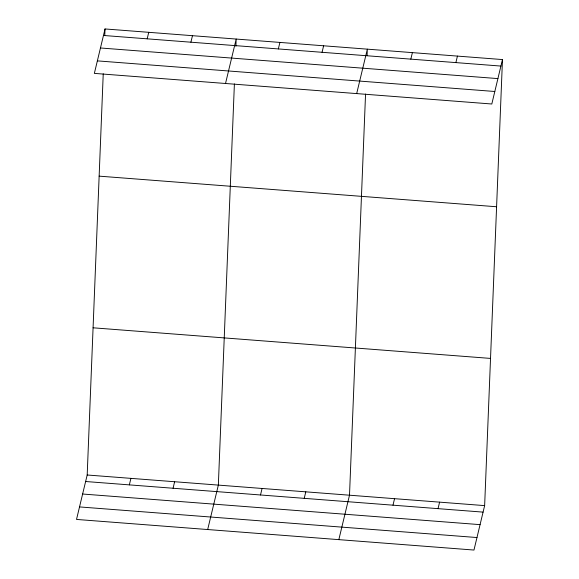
<?xml version="1.0" encoding="UTF-8"?>
<svg xmlns="http://www.w3.org/2000/svg" width="579" height="579" viewBox="0 0 579 579"><rect width="100%" height="100%" fill="white"/><g stroke="black" fill="none" stroke-linecap="round" stroke-linejoin="round"><path stroke-width="0.87" d="M502.478 59.565L491.81 104.003L94.355 73.388L105.031 28.95L502.478 59.565L484.645 505.612L473.969 550.05L76.522 519.435L87.19 474.997L103.236 73.83M104.777 35.232L105.031 28.95M234.394 83.926L218.348 485.101L207.68 529.539M235.899 46.233L236.189 39.054L225.521 83.492M365.552 94.03L349.506 495.197L338.838 539.642M367.093 55.439L367.347 49.157L356.678 93.595M147.182 38.829L148.745 32.315M190.904 42.195L192.467 35.688M129.349 484.876L130.912 478.363M278.34 48.933L279.903 42.419M173.063 488.242L174.626 481.728M322.062 52.298L323.625 45.784M260.507 494.98L262.07 488.466M304.228 498.345L305.792 491.832M410.829 59.138L412.393 52.624M455.876 62.604L457.439 56.091M392.989 505.178L394.552 498.671M438.035 508.651L439.599 502.138M103.467 35.464L500.915 66.071M100.457 47.977L497.911 78.592M97.366 60.875L494.813 91.489M99.139 176.146L496.594 206.754M93.074 327.801L490.529 358.415M87.19 474.997L484.645 505.612M85.627 481.511L483.081 512.118M82.623 494.025L480.071 524.639M79.526 506.922L476.98 537.536"/></g></svg>
